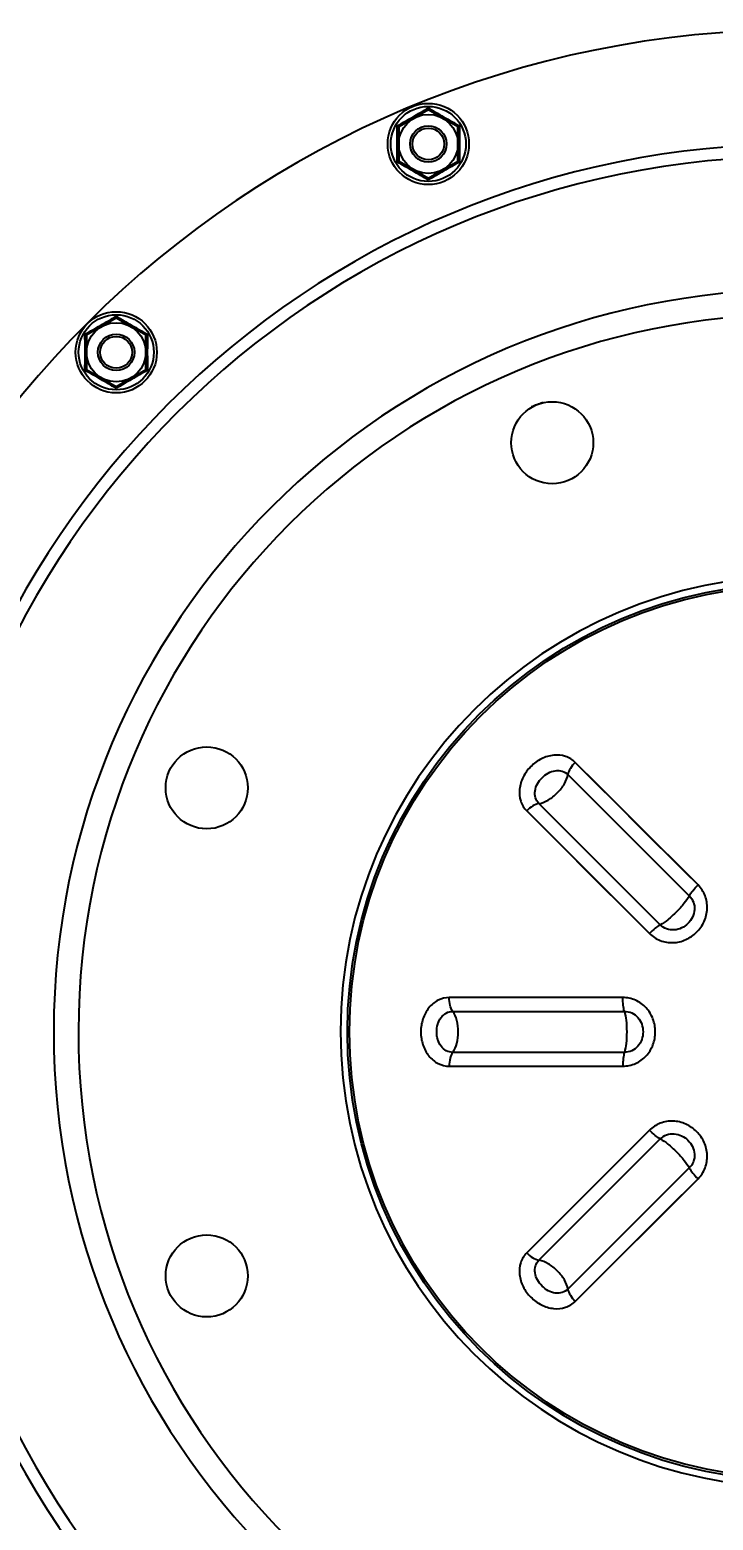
# Model space of a CAD drawing. Header units: millimetres. Extents: x 1186 to 6713, y 237 to 5598.
# Drawn here: x 3822.1 to 3972, y 4682.7 to 5009.9 of the extents above; entities that cross this region are included whole.
import ezdxf

# ---------------------------------------------------------------- set-up
doc = ezdxf.new("R2010")
doc.units = ezdxf.units.MM
doc.header["$LTSCALE"] = 384.175
doc.header["$PDMODE"] = 3
doc.header["$PDSIZE"] = 8
doc.layers.get('0').update_dxf_attribs({"linetype": 'CONTINUOUS'})
doc.layers.get('Defpoints').update_dxf_attribs({"linetype": 'CONTINUOUS'})
doc.layers.add('02___PRT_ALL_AXES', color=7, linetype='CONTINUOUS')
doc.styles.get("Standard").update_dxf_attribs({"font": 'calibri.ttf'})
doc.dimstyles.get("Standard").update_dxf_attribs({"dimtxt": 43.75, "dimasz": 43.75, "dimexe": 1.5, "dimexo": 1, "dimtad": 1, "dimdsep": 46, "dimtxsty": 'Standard', "dimblk": '_FILLED', "dimblk1": '_FILLED', "dimblk2": '_FILLED', "dimcen": 0.09, "dimazin": 2, "dimtol": 1, "dimtp": 0.01, "dimtm": 0.01, "dimtfac": 1, "dimtofl": 0, "dimtmove": 0, "dimatfit": 3, "dimldrblk": '_FILLED', "dimfxl": 1, "dimtolj": 1, "dimarcsym": 0})

# ---------------------------------------------------------------- blocks, each defined once
blk = doc.blocks.new('_FILLED')
at = {"color": 0, "linetype": 'ByBlock'}
blk.add_solid([(0, 0), (-1, 0.2143), (-1, -0.2143)], dxfattribs=at)
blk = doc.blocks.new('*D80')
at = {"color": 0, "lineweight": -2}
for p, q in [((3770.23, 4788.88), (3770.23, 4468.09)), ((4210.24, 4788.42), (4210.24, 4468.09)), ((3813.98, 4469.59), (3920.88, 4469.59)), ((4166.49, 4469.59), (4082.52, 4469.59))]:
    blk.add_line(p, q, dxfattribs=at)
at = {"layer": 'Defpoints', "color": 0}
for p in [(3770.23, 4789.88), (4210.24, 4789.42), (4210.24, 4469.59)]:
    blk.add_point(p, dxfattribs=at)
at = {"color": 0, "linetype": 'ByBlock', "lineweight": -2, "xscale": 43.75, "yscale": 43.75, "zscale": 43.75, "rotation": 180}
blk.add_blockref('_FILLED', (3770.23, 4469.59), dxfattribs=at)
at = {"color": 0, "linetype": 'ByBlock', "lineweight": -2, "xscale": 43.75, "yscale": 43.75, "zscale": 43.75}
blk.add_blockref('_FILLED', (4210.24, 4469.59), dxfattribs=at)
at = {"color": 0, "insert": (4001.7, 4469.59), "char_height": 43.75, "attachment_point": 5}
blk.add_mtext('\\A1;\\A1;%%C 440', dxfattribs=at)

msp = doc.modelspace()

# ---------------------------------------------------------------- linework, layer by layer
at = {"linetype": 'Continuous'}
for p, q in [((3909.48643, 4992.32445), (3902.98656, 4988.57144)), ((3915.98656, 4988.5719), (3909.48643, 4992.32445)), ((3902.98656, 4988.57144), (3902.98683, 4981.06589)), ((3915.98683, 4981.06635), (3915.98656, 4988.5719)), ((3902.98683, 4981.06589), (3909.48696, 4977.31334)), ((3909.48696, 4977.31334), (3915.98683, 4981.06635)), ((3841.0331, 4946.5854), (3834.53324, 4942.83239)), ((3847.53324, 4942.83285), (3841.0331, 4946.5854)), ((3834.53324, 4942.83239), (3834.5335, 4935.32684)), ((3847.5335, 4935.32729), (3847.53324, 4942.83285)), ((3834.5335, 4935.32684), (3841.03363, 4931.57429)), ((3841.03363, 4931.57429), (3847.5335, 4935.32729)), ((3940.10481, 4846.36495), (3966.72854, 4819.7579)), ((3968.63039, 4822.12613), (3941.7154, 4849.05065)), ((3960.35523, 4813.3846), (3933.74817, 4840.00839)), ((3931.06253, 4838.39779), (3957.9871, 4811.4828)), ((3952.15639, 4797.40627), (3914.0861, 4797.413)), ((3914.84632, 4794.37507), (3952.48616, 4794.38687)), ((3952.48615, 4785.37365), (3914.84626, 4785.38548)), ((3914.08609, 4782.34758), (3952.15641, 4782.35435)), ((3957.98709, 4768.2778), (3931.06256, 4741.36281)), ((3933.74827, 4739.75222), (3960.35531, 4766.37595)), ((3966.72861, 4760.00264), (3940.10482, 4733.39558)), ((3941.71542, 4730.70994), (3968.63043, 4757.63453))]:
    msp.add_line(p, q, dxfattribs=at)
for points in [[(3955.54289, 4835.21986), (3951.3806, 4839.38339), (3946.78706, 4843.97808), (3941.7154, 4849.05065)], [(3931.06253, 4838.39779), (3935.97069, 4833.49055), (3948.0074, 4821.45736)], [(3968.63039, 4822.12613), (3965.78385, 4824.97451), (3955.54289, 4835.21986)], [(3948.0074, 4821.45736), (3951.23222, 4818.23388), (3957.9871, 4811.4828)], [(3933.64346, 4797.41068), (3927.75621, 4797.41155), (3921.25916, 4797.41236), (3914.0861, 4797.413)], [(3952.15639, 4797.40627), (3948.12947, 4797.40757), (3933.64346, 4797.41068)], [(3914.08609, 4782.34758), (3921.02663, 4782.34824), (3938.04662, 4782.35072)], [(3938.04662, 4782.35072), (3942.60625, 4782.35167), (3952.15641, 4782.35435)], [(3957.98709, 4768.2778), (3955.13871, 4765.43127), (3948.67497, 4758.97056)], [(3948.67497, 4758.97056), (3944.89335, 4755.1903), (3940.72982, 4751.02801), (3936.13513, 4746.43448), (3931.06256, 4741.36281)], [(3955.05495, 4744.05266), (3958.65585, 4747.65482), (3961.87933, 4750.87963), (3968.63043, 4757.63453)], [(3941.71542, 4730.70994), (3946.62266, 4735.61811), (3955.05495, 4744.05266)]]:
    msp.add_lwpolyline(points, dxfattribs=at)
for centre, radius in [((3909.4867, 4984.81889), 8.91272), ((3909.4867, 4984.81889), 8.24637), ((3909.4867, 4984.81889), 6.5), ((3909.4867, 4984.81889), 4), ((3909.4867, 4984.81889), 3.5), ((3841.03337, 4939.07984), 8.91272), ((3841.03337, 4939.07984), 8.24637), ((3841.03337, 4939.07984), 6.5), ((3841.03337, 4939.07984), 4), ((3841.03337, 4939.07984), 3.5), ((3990.2329, 4789.88031), 98.5), ((3990.2329, 4789.88031), 98.02353)]:
    msp.add_circle(centre, radius, dxfattribs=at)
msp.add_arc((3990.2329, 4789.88031), 100, 0, 359.88, dxfattribs=at)
for points in [[(3902.63466, 4988.77459), (3903.78272, 4989.42331), (3906.07731, 4990.72363), (3908.35063, 4992.06081), (3909.48642, 4992.73078)], [(3909.48641, 4992.73078), (3910.62225, 4992.06089), (3912.89566, 4990.72387), (3915.19034, 4989.42372), (3916.33845, 4988.77508)], [(3909.48698, 4976.907), (3908.35114, 4977.5769), (3906.07773, 4978.91391), (3903.78305, 4980.21407), (3902.63494, 4980.86271)], [(3916.33873, 4980.86319), (3915.19067, 4980.21447), (3912.89608, 4978.91415), (3910.62277, 4977.57698), (3909.48697, 4976.907)], [(3834.18133, 4943.03554), (3835.3294, 4943.68426), (3837.62399, 4944.98458), (3839.8973, 4946.32176), (3841.03309, 4946.99173)], [(3841.03309, 4946.99173), (3842.16893, 4946.32184), (3844.44233, 4944.98482), (3846.73702, 4943.68466), (3847.88513, 4943.03603)], [(3841.03365, 4931.16795), (3839.89781, 4931.83785), (3837.62441, 4933.17486), (3835.32972, 4934.47502), (3834.18161, 4935.12366)], [(3847.88541, 4935.12414), (3846.73734, 4934.47542), (3844.44275, 4933.1751), (3842.16944, 4931.83793), (3841.03365, 4931.16795)]]:
    msp.add_open_spline(points, degree=3, dxfattribs=at)
for points, knots in [([(3909.48642, 4992.32444), (3909.48642, 4992.28386), (3909.48743, 4992.59533), (3909.48642, 4992.63591), (3909.48642, 4992.73078)], [0, 0, 0, 0, 0.29956188, 1, 1, 1, 1]), ([(3902.63496, 4980.8627), (3902.64726, 4982.19047), (3902.66837, 4984.82781), (3902.64691, 4987.46514), (3902.63468, 4988.7746)], [0, 0, 0, 0, 0.503470775, 1, 1, 1, 1]), ([(3902.98656, 4988.57144), (3902.98673, 4988.57074), (3902.98239, 4988.57469), (3902.97878, 4988.57545), (3902.96893, 4988.58197), (3902.95726, 4988.58849), (3902.94197, 4988.59755), (3902.91644, 4988.61236), (3902.87842, 4988.63438), (3902.82662, 4988.66415), (3902.76757, 4988.69802), (3902.70279, 4988.73528), (3902.65787, 4988.7612), (3902.63468, 4988.77458)], [0, 0, 0, 0, 0.005270768, 0.020858191, 0.046282368, 0.081003533, 0.124365062, 0.175697192, 0.299730798, 0.448270882, 0.617065146, 0.802297204, 1, 1, 1, 1]), ([(3916.33843, 4988.77507), (3916.31524, 4988.76168), (3916.27032, 4988.73576), (3916.20555, 4988.6985), (3916.1465, 4988.66462), (3916.09469, 4988.63485), (3916.05666, 4988.61283), (3916.03115, 4988.59801), (3916.01583, 4988.58895), (3916.00424, 4988.58241), (3915.99424, 4988.57594), (3915.9909, 4988.5751), (3915.98628, 4988.57124), (3915.98656, 4988.5719)], [0, 0, 0, 0, 0.197705209, 0.382939848, 0.551741292, 0.700291465, 0.824330592, 0.875663154, 0.919023194, 0.953740564, 0.97915805, 0.994736811, 1, 1, 1, 1]), ([(3916.33843, 4988.77508), (3916.32613, 4987.44745), (3916.30503, 4984.81011), (3916.32648, 4982.17278), (3916.33871, 4980.86319)], [0, 0, 0, 0, 0.503419542, 1, 1, 1, 1]), ([(3902.98684, 4981.06588), (3902.98712, 4981.06653), (3902.9825, 4981.06272), (3902.97915, 4981.06192), (3902.96909, 4981.05557), (3902.95741, 4981.04919), (3902.942, 4981.04031), (3902.91637, 4981.02569), (3902.87831, 4981.00373), (3902.82661, 4980.97376), (3902.76773, 4980.93954), (3902.70306, 4980.90206), (3902.65814, 4980.8761), (3902.63494, 4980.86271)], [0, 0, 0, 0, 0.005246527, 0.020788041, 0.046167334, 0.080859382, 0.124204947, 0.175529424, 0.299562897, 0.448123589, 0.616956491, 0.802239647, 1, 1, 1, 1]), ([(3916.33873, 4980.86319), (3916.31553, 4980.87658), (3916.27061, 4980.90254), (3916.20593, 4980.94001), (3916.14707, 4980.97422), (3916.09533, 4981.00421), (3916.05733, 4981.02611), (3916.0316, 4981.04084), (3916.01642, 4981.04946), (3916.00412, 4981.05654), (3915.99625, 4981.06083), (3915.99108, 4981.06405), (3915.98927, 4981.06461), (3915.98665, 4981.06703), (3915.98681, 4981.06634)], [0, 0, 0, 0, 0.197757183, 0.383035853, 0.551868359, 0.700432958, 0.824469569, 0.875795596, 0.919142329, 0.953834439, 0.979211825, 0.988239588, 0.994751198, 1, 1, 1, 1]), ([(3909.48698, 4976.90701), (3909.48697, 4977.00188), (3909.48798, 4977.04245), (3909.48695, 4977.35392), (3909.48695, 4977.31335)], [0, 0, 0, 0, 0.700434158, 1, 1, 1, 1]), ([(3841.03309, 4946.58539), (3841.03309, 4946.54481), (3841.0341, 4946.85628), (3841.03309, 4946.89686), (3841.03309, 4946.99173)], [0, 0, 0, 0, 0.29956188, 1, 1, 1, 1]), ([(3834.18163, 4935.12365), (3834.19394, 4936.45142), (3834.21504, 4939.08876), (3834.19359, 4941.72609), (3834.18135, 4943.03555)], [0, 0, 0, 0, 0.503470775, 1, 1, 1, 1]), ([(3834.53324, 4942.83239), (3834.5334, 4942.83169), (3834.52906, 4942.83564), (3834.52545, 4942.8364), (3834.5156, 4942.84292), (3834.50393, 4942.84944), (3834.48864, 4942.8585), (3834.46312, 4942.87331), (3834.4251, 4942.89533), (3834.37329, 4942.9251), (3834.31424, 4942.95897), (3834.24947, 4942.99623), (3834.20454, 4943.02214), (3834.18135, 4943.03553)], [0, 0, 0, 0, 0.005270768, 0.020858191, 0.046282368, 0.081003533, 0.124365062, 0.175697192, 0.299730798, 0.448270882, 0.617065146, 0.802297204, 1, 1, 1, 1]), ([(3847.88511, 4943.03602), (3847.86192, 4943.02263), (3847.81699, 4942.99671), (3847.75222, 4942.95945), (3847.69317, 4942.92557), (3847.64136, 4942.8958), (3847.60334, 4942.87378), (3847.57782, 4942.85896), (3847.56251, 4942.8499), (3847.55091, 4942.84336), (3847.54091, 4942.83689), (3847.53757, 4942.83604), (3847.53296, 4942.83219), (3847.53324, 4942.83285)], [0, 0, 0, 0, 0.197705209, 0.382939848, 0.551741292, 0.700291465, 0.824330592, 0.875663154, 0.919023194, 0.953740564, 0.97915805, 0.994736811, 1, 1, 1, 1]), ([(3847.88511, 4943.03603), (3847.8728, 4941.7084), (3847.8517, 4939.07106), (3847.87315, 4936.43373), (3847.88539, 4935.12414)], [0, 0, 0, 0, 0.503419542, 1, 1, 1, 1]), ([(3834.53352, 4935.32683), (3834.5338, 4935.32748), (3834.52917, 4935.32367), (3834.52582, 4935.32287), (3834.51576, 4935.31652), (3834.50408, 4935.31014), (3834.48867, 4935.30126), (3834.46305, 4935.28664), (3834.42498, 4935.26468), (3834.37328, 4935.23471), (3834.31441, 4935.20049), (3834.24973, 4935.16301), (3834.20481, 4935.13705), (3834.18161, 4935.12366)], [0, 0, 0, 0, 0.005246527, 0.020788041, 0.046167334, 0.080859382, 0.124204947, 0.175529424, 0.299562897, 0.448123589, 0.616956491, 0.802239647, 1, 1, 1, 1]), ([(3847.8854, 4935.12414), (3847.86221, 4935.13753), (3847.81729, 4935.16349), (3847.75261, 4935.20096), (3847.69374, 4935.23517), (3847.64201, 4935.26516), (3847.60401, 4935.28705), (3847.57827, 4935.30179), (3847.56309, 4935.31041), (3847.55079, 4935.31749), (3847.54292, 4935.32178), (3847.53775, 4935.325), (3847.53594, 4935.32556), (3847.53332, 4935.32798), (3847.53349, 4935.32729)], [0, 0, 0, 0, 0.197757183, 0.383035853, 0.551868359, 0.700432958, 0.824469569, 0.875795596, 0.919142329, 0.953834439, 0.979211825, 0.988239588, 0.994751198, 1, 1, 1, 1]), ([(3841.03365, 4931.16795), (3841.03365, 4931.26283), (3841.03465, 4931.3034), (3841.03362, 4931.61487), (3841.03362, 4931.5743)], [0, 0, 0, 0, 0.700434158, 1, 1, 1, 1]), ([(3941.7154, 4849.05065), (3941.12647, 4849.63965), (3939.60095, 4850.55975), (3936.90188, 4850.79072), (3934.21014, 4849.95174), (3931.87991, 4848.23844), (3930.1641, 4845.90863), (3929.32266, 4843.21504), (3929.55274, 4840.51346), (3930.47338, 4838.98687), (3931.06253, 4838.39779)], [0, 0, 0, 0, 0.115889432, 0.237395261, 0.366273236, 0.499820436, 0.633419103, 0.762451657, 0.884082182, 1, 1, 1, 1]), ([(3933.74791, 4840.00844), (3933.40316, 4840.35298), (3932.87158, 4841.25464), (3932.78475, 4842.8429), (3933.34766, 4844.39763), (3934.38933, 4845.72659), (3935.71829, 4846.76717), (3937.27217, 4847.32926), (3938.85909, 4847.24058), (3939.76018, 4846.70945), (3940.10465, 4846.36478)], [0, 0, 0, 0, 0.115823434, 0.237315718, 0.366323871, 0.500154444, 0.633941952, 0.762811012, 0.884202705, 1, 1, 1, 1]), ([(3933.74817, 4840.00839), (3934.45727, 4840.11854), (3935.93727, 4840.75304), (3937.84503, 4842.26812), (3939.36004, 4844.17588), (3939.99474, 4845.65584), (3940.10481, 4846.36495)], [0, 0, 0, 0, 0.228816328, 0.499999709, 0.7711831, 1, 1, 1, 1]), ([(3941.71538, 4849.05067), (3941.29992, 4848.65621), (3940.62127, 4847.83544), (3940.17961, 4846.84242), (3940.1047, 4846.36485)], [0, 0, 0, 0, 0.542357193, 1, 1, 1, 1]), ([(3933.7482, 4840.0084), (3933.27066, 4839.93347), (3932.27771, 4839.49183), (3931.45699, 4838.81321), (3931.06255, 4838.39778)], [0, 0, 0, 0, 0.457645836, 1, 1, 1, 1]), ([(3957.9871, 4811.4828), (3958.65347, 4810.81692), (3960.29365, 4809.75146), (3963.17981, 4809.27946), (3966.04181, 4809.96425), (3968.45829, 4811.65017), (3970.14676, 4814.06606), (3970.83402, 4816.92984), (3970.36254, 4819.81841), (3969.29645, 4821.45958), (3968.63039, 4822.12613)], [0, 0, 0, 0, 0.123541431, 0.247971357, 0.373527945, 0.499844571, 0.62620072, 0.751882405, 0.876425862, 1, 1, 1, 1]), ([(3966.72855, 4819.75792), (3966.93543, 4820.15456), (3967.54069, 4820.97912), (3968.22568, 4821.72824), (3968.6304, 4822.12612)], [0, 0, 0, 0, 0.440787802, 1, 1, 1, 1]), ([(3966.72838, 4819.75771), (3967.12044, 4819.36689), (3967.74136, 4818.39365), (3967.97502, 4816.68393), (3967.51022, 4815.01404), (3966.49203, 4813.61819), (3965.09576, 4812.6014), (3963.42676, 4812.1389), (3961.71843, 4812.37194), (3960.74561, 4812.99249), (3960.35487, 4813.38445)], [0, 0, 0, 0, 0.12340028, 0.248007389, 0.373822461, 0.500154577, 0.626449453, 0.752130104, 0.876628216, 1, 1, 1, 1]), ([(3966.72854, 4819.7579), (3966.41664, 4819.16836), (3965.5165, 4817.93657), (3963.92945, 4816.18366), (3962.17651, 4814.59667), (3960.94476, 4813.69649), (3960.35523, 4813.3846)], [0, 0, 0, 0, 0.22011938, 0.500002135, 0.779885753, 1, 1, 1, 1]), ([(3960.35509, 4813.38456), (3959.95848, 4813.17765), (3959.134, 4812.57242), (3958.38493, 4811.88748), (3957.98709, 4811.4828)], [0, 0, 0, 0, 0.440806577, 1, 1, 1, 1]), ([(3914.0861, 4797.413), (3913.25293, 4797.41305), (3911.52303, 4796.9848), (3909.45079, 4795.2379), (3908.14089, 4792.74242), (3907.85249, 4790.84052), (3907.85245, 4789.88031)], [0, 0, 0, 0, 0.231847702, 0.474946861, 0.732802485, 1, 1, 1, 1]), ([(3914.8463, 4794.37492), (3914.56158, 4794.76559), (3914.17172, 4795.78005), (3914.07122, 4796.84031), (3914.08607, 4797.41301)], [0, 0, 0, 0, 0.457642807, 1, 1, 1, 1]), ([(3952.48615, 4794.38688), (3952.35198, 4794.81364), (3952.19691, 4795.82467), (3952.15156, 4796.83874), (3952.1564, 4797.40626)], [0, 0, 0, 0, 0.440787802, 1, 1, 1, 1]), ([(3959.27015, 4789.88031), (3959.2701, 4790.84372), (3958.92692, 4792.78434), (3957.38786, 4795.29017), (3955.01291, 4796.99944), (3953.09892, 4797.40592), (3952.15639, 4797.40627)], [0, 0, 0, 0, 0.25268737, 0.503858586, 0.752789705, 1, 1, 1, 1]), ([(3911.32491, 4789.88011), (3911.32491, 4790.44331), (3911.45966, 4791.55716), (3912.16073, 4793.05279), (3913.34573, 4794.11324), (3914.35885, 4794.37498), (3914.84633, 4794.37483)], [0, 0, 0, 0, 0.267653208, 0.525468054, 0.768327753, 1, 1, 1, 1]), ([(3914.84626, 4785.38548), (3915.26978, 4785.96478), (3915.86764, 4787.45995), (3916.1453, 4789.88027), (3915.8676, 4792.30053), (3915.2699, 4793.79582), (3914.84632, 4794.37507)], [0, 0, 0, 0, 0.228816376, 0.499999751, 0.771183136, 1, 1, 1, 1]), ([(3952.48616, 4794.38687), (3952.68248, 4793.74945), (3952.91699, 4792.24195), (3953.03427, 4789.88024), (3952.91693, 4787.51855), (3952.68248, 4786.01105), (3952.48615, 4785.37365)], [0, 0, 0, 0, 0.220119357, 0.500002109, 0.779885725, 1, 1, 1, 1]), ([(3952.48618, 4794.38662), (3953.03993, 4794.38749), (3954.16697, 4794.13844), (3955.54057, 4793.09467), (3956.39281, 4791.58806), (3956.57098, 4790.4467), (3956.571, 4789.87998)], [0, 0, 0, 0, 0.246865392, 0.495907053, 0.747348512, 1, 1, 1, 1]), ([(3907.85245, 4789.88031), (3907.85243, 4788.92025), (3908.14085, 4787.01856), (3909.45048, 4784.52319), (3911.52261, 4782.77595), (3913.25273, 4782.34753), (3914.08609, 4782.34758)], [0, 0, 0, 0, 0.267157049, 0.524996743, 0.768100595, 1, 1, 1, 1]), ([(3914.84604, 4785.38533), (3914.35847, 4785.38519), (3913.34519, 4785.64686), (3912.16127, 4786.70836), (3911.4599, 4788.2033), (3911.32492, 4789.31703), (3911.32491, 4789.88011)], [0, 0, 0, 0, 0.231736057, 0.474569494, 0.732373364, 1, 1, 1, 1]), ([(3952.15641, 4782.35435), (3953.09943, 4782.35473), (3955.0141, 4782.76158), (3957.38905, 4784.47182), (3958.92717, 4786.97754), (3959.2702, 4788.91745), (3959.27015, 4789.88031)], [0, 0, 0, 0, 0.247340189, 0.496314031, 0.747455011, 1, 1, 1, 1]), ([(3956.571, 4789.87998), (3956.57101, 4789.31365), (3956.39273, 4788.17282), (3955.54054, 4786.66687), (3954.16761, 4785.62187), (3953.04005, 4785.37244), (3952.486, 4785.37329)], [0, 0, 0, 0, 0.252491169, 0.503875201, 0.752985014, 1, 1, 1, 1]), ([(3914.84627, 4785.38551), (3914.56158, 4784.99485), (3914.17175, 4783.98044), (3914.07127, 4782.92025), (3914.08611, 4782.34758)], [0, 0, 0, 0, 0.457645836, 1, 1, 1, 1]), ([(3952.48608, 4785.37353), (3952.35195, 4784.94677), (3952.19691, 4783.93581), (3952.15157, 4782.92181), (3952.15641, 4782.35435)], [0, 0, 0, 0, 0.440806594, 1, 1, 1, 1]), ([(3968.63043, 4757.63453), (3969.29627, 4758.30093), (3970.36206, 4759.94158), (3970.83394, 4762.82947), (3970.14705, 4765.69347), (3968.45862, 4768.11112), (3966.03971, 4769.7973), (3963.17651, 4770.48134), (3960.29134, 4770.00806), (3958.6528, 4768.94301), (3957.98709, 4768.2778)], [0, 0, 0, 0, 0.123540765, 0.248049388, 0.373723722, 0.500151782, 0.626570643, 0.752210718, 0.876581026, 1, 1, 1, 1]), ([(3960.35529, 4766.37596), (3959.95865, 4766.58284), (3959.1341, 4767.1881), (3958.38497, 4767.87309), (3957.98709, 4768.27781)], [0, 0, 0, 0, 0.440787802, 1, 1, 1, 1]), ([(3960.3555, 4766.3758), (3960.74584, 4766.76736), (3961.71752, 4767.38769), (3963.42527, 4767.62243), (3965.09495, 4767.15975), (3966.49229, 4766.14264), (3967.51053, 4764.74593), (3967.97447, 4763.0758), (3967.74149, 4761.3663), (3967.12074, 4760.39307), (3966.72876, 4760.00228)], [0, 0, 0, 0, 0.12324557, 0.247678062, 0.373460133, 0.499837316, 0.626222817, 0.752028641, 0.876617733, 1, 1, 1, 1]), ([(3960.35531, 4766.37595), (3960.94485, 4766.06405), (3962.17664, 4765.16391), (3963.92955, 4763.57686), (3965.51654, 4761.82392), (3966.41672, 4760.59217), (3966.72861, 4760.00264)], [0, 0, 0, 0, 0.220119365, 0.500002118, 0.779885734, 1, 1, 1, 1]), ([(3966.72865, 4760.0025), (3966.93556, 4759.60589), (3967.54079, 4758.78141), (3968.22573, 4758.03234), (3968.63041, 4757.6345)], [0, 0, 0, 0, 0.440806548, 1, 1, 1, 1]), ([(3931.06256, 4741.36281), (3930.47356, 4740.77387), (3929.55345, 4739.24834), (3929.3225, 4736.54924), (3930.1615, 4733.85748), (3931.87484, 4731.52725), (3934.20467, 4729.81146), (3936.89827, 4728.97005), (3939.59981, 4729.20018), (3941.12636, 4730.12081), (3941.71542, 4730.70994)], [0, 0, 0, 0, 0.115890344, 0.237397281, 0.366276391, 0.49982486, 0.633424235, 0.762456705, 0.884085771, 1, 1, 1, 1]), ([(3931.06254, 4741.36279), (3931.457, 4740.94733), (3932.27778, 4740.26868), (3933.27079, 4739.82702), (3933.74836, 4739.75211)], [0, 0, 0, 0, 0.542357193, 1, 1, 1, 1]), ([(3940.10477, 4733.39532), (3939.76023, 4733.05058), (3938.8586, 4732.51901), (3937.27037, 4732.43216), (3935.71563, 4732.99504), (3934.38665, 4734.0367), (3933.34606, 4735.36567), (3932.78395, 4736.91955), (3932.87263, 4738.50649), (3933.40376, 4739.40759), (3933.74844, 4739.75206)], [0, 0, 0, 0, 0.115820118, 0.237310809, 0.366318979, 0.500150161, 0.633938885, 0.7628091, 0.884201837, 1, 1, 1, 1]), ([(3940.10482, 4733.39558), (3939.99467, 4734.10468), (3939.36017, 4735.58468), (3937.84509, 4737.49244), (3935.93733, 4739.00745), (3934.45738, 4739.64215), (3933.74827, 4739.75222)], [0, 0, 0, 0, 0.228816367, 0.499999743, 0.771183129, 1, 1, 1, 1]), ([(3940.10481, 4733.39561), (3940.17974, 4732.91807), (3940.62138, 4731.92512), (3941.3, 4731.1044), (3941.71543, 4730.70996)], [0, 0, 0, 0, 0.457645836, 1, 1, 1, 1])]:
    msp.add_open_spline(points, degree=3, knots=knots, dxfattribs=at)
at = {"layer": '02___PRT_ALL_AXES', "linetype": 'Continuous'}
for centre in [(3936.65722, 4919.22345), (3860.88977, 4843.45599), (3860.88977, 4736.30463)]:
    msp.add_circle(centre, 9, dxfattribs=at)
for centre, radius, start, end in [((3990.2329, 4789.88031), 220, 0, 359.88), ((3990.2329, 4789.88031), 194.89893, 0, 359.88), ((3990.2329, 4789.88031), 192.18745, 0, 359.88), ((3990.2329, 4789.88031), 162.9051, 0, 359.88), ((3990.2329, 4789.88031), 157.48215, 0, 359.88), ((3986.2329, 4789.88031), 147.5, 110.5042746, 111.5422099)]:
    msp.add_arc(centre, radius, start, end, dxfattribs=at)

# ---------------------------------------------------------------- dimensions: what is measured, and where the dimension line sits
dim = msp.add_linear_dim(base=(4210.23702, 4469.58932), p1=(3770.2329, 4789.88031), p2=(4210.23702, 4789.4189), text='\\A1;%%C 440', dimstyle='Standard', override={"dimtad": 0, "dimtih": 1, "dimtoh": 1, "dimdec": 4, "dimzin": 0, "dimtxsty": 'Standard', "dimcen": 62.865, "dimadec": 0, "dimazin": 0, "dimtdec": 4, "dimtzin": 0})
dim.commit()
dim.dimension.update_dxf_attribs({"geometry": '*D80', "text_midpoint": (4001.69906, 4469.58932), "dimtype": 160})

doc.saveas('drawing.dxf')
